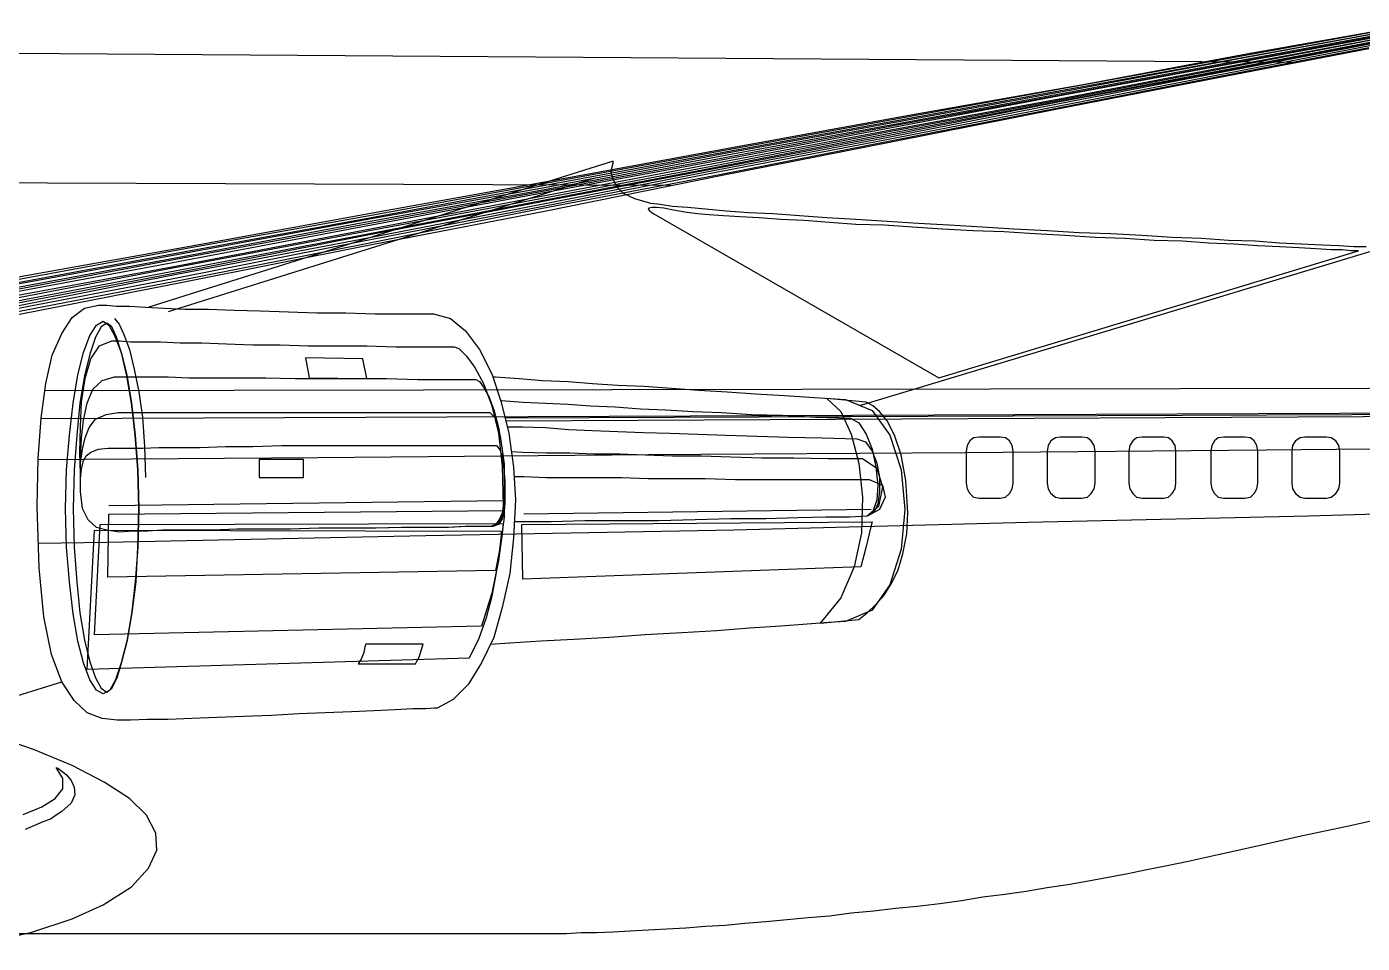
# Model space of a CAD drawing. Extents: x 526 to 2267, y -112 to 246.
# Drawn here: x 1532.9 to 1641.1, y 19.9 to 94.1 of the extents above; entities that cross this region are included whole.
import ezdxf

# ---------------------------------------------------------------- set-up
doc = ezdxf.new("R2010")
doc.units = 0
doc.header["$MEASUREMENT"] = 0
doc.layers.get('0').update_dxf_attribs({"linetype": 'CONTINUOUS'})

msp = doc.modelspace()

# ---------------------------------------------------------------- linework, layer by layer
msp.add_line((1525.89, 38.01), (1535.73, 41.06))
at = {"linetype": 'Continuous'}
for points in [[(1335.01, 93.36), (1635.81, 91.24)], [(1335.01, 93.36), (1635.81, 91.24)], [(1335.01, 93.36), (1635.81, 91.24)], [(1641.84, 93.2), (1629.49, 90.92), (1616.45, 88.48), (1602.81, 85.89), (1588.71, 83.22), (1574.22, 80.55), (1559.51, 77.8), (1544.72, 74.98), (1529.86, 72.24)], [(1641.91, 93.05), (1629.57, 90.76), (1616.53, 88.25), (1602.88, 85.73), (1588.78, 83.06), (1574.3, 80.32), (1559.59, 77.5), (1544.8, 74.68), (1529.93, 71.94)], [(1530.09, 72.47), (1544.95, 75.29), (1559.82, 78.03), (1574.53, 80.78), (1589.01, 83.44), (1603.11, 86.11), (1616.83, 88.63), (1629.87, 91.07), (1642.22, 93.36)], [(1530.09, 71.78), (1544.87, 74.6), (1559.66, 77.42), (1574.38, 80.17), (1588.78, 82.91), (1602.88, 85.66), (1616.45, 88.17), (1629.49, 90.69), (1641.84, 93.05)], [(1530.39, 72.7), (1545.25, 75.44), (1560.12, 78.26), (1574.83, 80.93), (1589.32, 83.68), (1603.49, 86.27), (1617.14, 88.78), (1630.25, 91.22), (1642.6, 93.51)], [(1530.54, 73), (1545.48, 75.75), (1560.35, 78.49), (1575.14, 81.16), (1589.62, 83.9), (1603.8, 86.5), (1617.52, 89.01), (1630.63, 91.45), (1642.98, 93.74)], [(1530.85, 73.15), (1545.71, 75.9), (1560.65, 78.64), (1575.44, 81.39), (1589.92, 84.06), (1604.11, 86.65), (1617.83, 89.16), (1630.94, 91.53), (1643.36, 93.81)], [(1531.08, 73.46), (1546.02, 76.2), (1560.96, 78.87), (1575.75, 81.62), (1590.31, 84.28), (1604.49, 86.88), (1618.21, 89.39), (1631.32, 91.75), (1643.74, 94.04)], [(1531.3, 73.69), (1546.25, 76.36), (1561.19, 79.1), (1576.05, 81.77), (1590.61, 84.44), (1604.79, 87.03), (1618.59, 89.47), (1631.7, 91.91), (1644.13, 94.12)], [(1530.24, 71.55), (1545.03, 74.38), (1559.82, 77.2), (1574.45, 80.02), (1588.86, 82.76), (1602.96, 85.51), (1616.53, 88.09), (1629.49, 90.54), (1641.84, 92.9)], [(1530.31, 71.4), (1545.1, 74.22), (1559.82, 77.12), (1574.45, 79.94), (1588.86, 82.68), (1602.88, 85.35), (1616.45, 88.02), (1629.49, 90.46), (1641.76, 92.82)], [(1530.31, 71.17), (1545.03, 74.07), (1559.82, 76.89), (1574.45, 79.71), (1588.78, 82.53), (1602.81, 85.2), (1616.38, 87.87), (1629.34, 90.38), (1641.69, 92.74)], [(1530.62, 71.02), (1545.33, 73.84), (1560.04, 76.74), (1574.6, 79.56), (1589.01, 82.38), (1602.96, 85.05), (1616.53, 87.71), (1629.41, 90.23), (1641.69, 92.59)], [(1530.77, 70.79), (1545.48, 73.61), (1560.12, 76.51), (1574.68, 79.41), (1589.01, 82.15), (1602.96, 84.89), (1616.45, 87.56), (1629.41, 90.08), (1641.61, 92.44)], [(1530.92, 70.56), (1545.64, 73.46), (1560.27, 76.36), (1574.83, 79.18), (1589.09, 82.07), (1603.04, 84.82), (1616.53, 87.49), (1629.41, 90), (1641.61, 92.36)], [(1585.05, 81.25), (1159.54, 82.84)], [(1641.38, 76.28), (1640.39, 76.28), (1639.17, 76.36), (1637.8, 76.43), (1636.12, 76.51), (1634.37, 76.59), (1632.39, 76.74), (1630.25, 76.81), (1628.04, 76.97), (1625.68, 77.04), (1623.24, 77.2), (1620.72, 77.35), (1618.13, 77.42), (1615.54, 77.58), (1612.87, 77.73), (1610.28, 77.88), (1607.61, 78.03), (1605.1, 78.19), (1602.58, 78.34), (1600.06, 78.49), (1597.7, 78.64), (1595.49, 78.79), (1593.36, 78.95), (1591.37, 79.03), (1589.54, 79.18), (1587.87, 79.33), (1586.42, 79.48), (1585.2, 79.56), (1584.21, 79.71), (1583.45, 79.79), (1582.15, 80.17), (1581.24, 80.62), (1580.7, 81.16), (1580.4, 81.77), (1580.24, 82.3), (1580.32, 82.76), (1580.4, 83.06), (1580.4, 83.22), (1542.77, 71.39)], [(1578.87, 81.85), (1544.34, 71.02)], [(1583.68, 78.95), (1606.77, 65.68), (1640.77, 75.97), (1640.62, 75.97), (1640.16, 75.97), (1639.48, 76.05), (1638.56, 76.05), (1637.34, 76.13), (1635.97, 76.2), (1634.37, 76.28), (1632.61, 76.36), (1630.71, 76.51), (1628.65, 76.59), (1626.52, 76.74), (1624.23, 76.81), (1621.87, 76.97), (1619.43, 77.04), (1616.99, 77.2), (1614.55, 77.35), (1612.03, 77.5), (1609.52, 77.58), (1607.08, 77.73), (1604.64, 77.88), (1602.35, 78.03), (1600.06, 78.11), (1597.93, 78.26), (1595.87, 78.41), (1593.97, 78.49), (1592.21, 78.64), (1590.69, 78.72), (1589.32, 78.79), (1588.17, 78.87), (1587.26, 78.95), (1586.57, 79.03), (1586.19, 79.1), (1585.27, 79.25), (1584.51, 79.41), (1583.9, 79.48), (1583.52, 79.48), (1583.29, 79.41), (1583.22, 79.33), (1583.37, 79.18), (1583.68, 78.95)], [(1600.29, 63.47), (1600.29, 63.47), (1600.45, 63.47), (1642.68, 76.2)], [(1538.7, 71.55), (1538.85, 71.55), (1539.39, 71.55), (1540.15, 71.48), (1541.21, 71.48), (1542.51, 71.4), (1544.04, 71.32), (1545.71, 71.25), (1547.62, 71.25), (1549.68, 71.17), (1551.81, 71.1), (1554.1, 71.02), (1556.38, 70.94), (1558.75, 70.94), (1561.11, 70.87), (1563.47, 70.87), (1565.84, 70.87), (1567.21, 70.49), (1568.43, 69.49), (1569.57, 67.97), (1570.56, 65.99), (1571.32, 63.7), (1571.94, 61.19), (1572.32, 58.44), (1572.47, 55.78), (1572.32, 52.72), (1572.01, 49.83), (1571.4, 47.08), (1570.72, 44.65), (1569.73, 42.59), (1568.66, 40.83), (1567.44, 39.61), (1566.14, 38.93), (1565.91, 38.93), (1565.23, 38.85), (1564.16, 38.85), (1562.71, 38.77), (1561.03, 38.7), (1559.2, 38.62), (1557.07, 38.55), (1554.94, 38.47), (1552.72, 38.32), (1550.44, 38.24), (1548.31, 38.17), (1546.25, 38.09), (1544.34, 38.01), (1542.66, 38.01), (1541.29, 37.94), (1540.22, 37.94), (1539.01, 38.09), (1537.78, 38.55), (1536.72, 39.54), (1535.73, 41.06), (1534.89, 43.27), (1534.28, 46.32), (1533.9, 50.29), (1533.74, 55.24), (1533.82, 59.13), (1534.05, 62.41), (1534.43, 65.23), (1534.96, 67.51), (1535.73, 69.27), (1536.56, 70.56), (1537.56, 71.32), (1538.7, 71.55)], [(1540, 70.49), (1540.38, 70.03), (1540.76, 69.19), (1541.21, 67.97), (1541.6, 66.37), (1541.98, 64.54), (1542.28, 62.48), (1542.43, 60.12), (1542.51, 57.6)], [(1536.03, 55.09), (1536.11, 58.21), (1536.34, 61.03), (1536.64, 63.63), (1537.02, 65.91), (1537.48, 67.74), (1538.01, 69.11), (1538.55, 69.95), (1539.08, 70.26), (1539.54, 69.95), (1540, 69.11), (1540.53, 67.74), (1540.99, 65.91), (1541.37, 63.63), (1541.67, 61.03), (1541.9, 58.21), (1541.98, 55.09), (1541.9, 51.96), (1541.67, 49.14), (1541.37, 46.55), (1540.99, 44.34), (1540.53, 42.59), (1540.07, 41.21), (1539.61, 40.38), (1539.08, 40.07), (1538.55, 40.38), (1538.01, 41.21), (1537.48, 42.59), (1537.02, 44.34), (1536.64, 46.55), (1536.34, 49.14), (1536.11, 51.96), (1536.03, 55.09)], [(1539.39, 40.22), (1539.77, 40.53), (1540.22, 41.37), (1540.6, 42.66), (1541.06, 44.42), (1541.44, 46.63), (1541.75, 49.14), (1541.9, 51.96), (1541.98, 55.09), (1541.9, 58.21), (1541.67, 61.03), (1541.37, 63.63), (1540.99, 65.84), (1540.6, 67.59), (1540.15, 68.96), (1539.77, 69.8), (1539.39, 70.11), (1538.93, 69.8), (1538.47, 68.96), (1538.01, 67.59), (1537.56, 65.84), (1537.18, 63.63), (1536.95, 61.03), (1536.72, 58.21), (1536.64, 55.09), (1536.72, 51.96), (1536.95, 49.14), (1537.18, 46.63), (1537.56, 44.42), (1538.01, 42.66), (1538.47, 41.37), (1538.93, 40.53), (1539.39, 40.22)], [(1567.51, 68.2), (1567.9, 68.05), (1568.5, 67.44), (1569.19, 66.52), (1569.88, 65.23), (1570.56, 63.4), (1571.1, 61.19), (1571.4, 58.52), (1571.48, 55.32), (1571.4, 54.71), (1571.17, 54.17), (1570.87, 53.79), (1570.49, 53.64), (1570.26, 53.64), (1569.5, 53.64), (1568.43, 53.64), (1566.91, 53.56), (1565.23, 53.56), (1563.25, 53.56), (1561.03, 53.49), (1558.82, 53.49), (1556.54, 53.49), (1554.17, 53.41), (1551.96, 53.41), (1549.9, 53.41), (1547.92, 53.33), (1546.25, 53.33), (1544.87, 53.33), (1543.88, 53.33), (1542.66, 53.26), (1541.52, 53.26), (1540.38, 53.18), (1539.39, 53.33), (1538.55, 53.56), (1537.86, 54.17), (1537.4, 55.09), (1537.25, 56.46), (1537.25, 57.91), (1537.18, 59.66), (1537.25, 61.72), (1537.33, 63.7), (1537.63, 65.61), (1538.09, 67.21), (1538.77, 68.28), (1539.77, 68.66), (1539.92, 68.66), (1540.45, 68.66), (1541.29, 68.58), (1542.36, 68.58), (1543.73, 68.58), (1545.33, 68.5), (1547.08, 68.5), (1549.07, 68.43), (1551.2, 68.35), (1553.41, 68.35), (1555.7, 68.28), (1558.06, 68.28), (1560.43, 68.28), (1562.79, 68.2), (1565.23, 68.2), (1567.51, 68.2)], [(1560.12, 67.21), (1555.47, 67.29), (1555.78, 65.68), (1560.43, 65.61), (1560.12, 67.21)], [(1748.86, 65), (1534.35, 64.62)], [(1569.27, 65.53), (1569.57, 65.38), (1569.88, 64.92), (1570.33, 64.16), (1570.72, 63.09), (1571.1, 61.64), (1571.4, 59.89), (1571.56, 57.83), (1571.56, 55.39), (1571.48, 54.78), (1571.25, 54.17), (1570.94, 53.79), (1570.49, 53.64), (1570.26, 53.64), (1569.5, 53.64), (1568.43, 53.64), (1566.91, 53.56), (1565.23, 53.56), (1563.25, 53.56), (1561.03, 53.49), (1558.82, 53.49), (1556.54, 53.49), (1554.17, 53.41), (1551.96, 53.41), (1549.9, 53.41), (1547.92, 53.33), (1546.25, 53.33), (1544.87, 53.33), (1543.88, 53.33), (1542.66, 53.26), (1541.52, 53.26), (1540.38, 53.18), (1539.39, 53.33), (1538.55, 53.56), (1537.86, 54.17), (1537.4, 55.09), (1537.25, 56.46), (1537.25, 57.76), (1537.25, 59.2), (1537.33, 60.81), (1537.48, 62.25), (1537.78, 63.63), (1538.24, 64.77), (1539.01, 65.46), (1540, 65.76), (1540.22, 65.76), (1540.76, 65.76), (1541.67, 65.76), (1542.89, 65.76), (1544.34, 65.76), (1546.02, 65.68), (1548, 65.68), (1550.06, 65.68), (1552.27, 65.68), (1554.63, 65.61), (1557.07, 65.61), (1559.59, 65.61), (1562.02, 65.61), (1564.54, 65.53), (1566.91, 65.53), (1569.27, 65.53)], [(1570.64, 65.77), (1570.87, 65.76), (1572.77, 65.61), (1574.68, 65.46), (1576.74, 65.38), (1578.72, 65.23), (1580.78, 65.08), (1582.91, 65), (1585.12, 64.84), (1587.34, 64.69), (1589.62, 64.54), (1591.91, 64.39), (1594.27, 64.24), (1596.71, 64.08), (1599.22, 63.93), (1601.36, 63.02), (1602.81, 61.03), (1603.72, 58.21), (1604.03, 55.01), (1603.72, 51.81), (1602.81, 48.91), (1601.36, 46.86), (1599.22, 45.94), (1597.85, 45.86), (1596.1, 45.71), (1593.97, 45.56), (1591.45, 45.41), (1588.78, 45.18), (1585.96, 45.03), (1582.99, 44.87), (1580.09, 44.65), (1577.2, 44.49), (1574.53, 44.34), (1572.01, 44.19), (1570.44, 44.08)], [(1571.27, 63.86), (1571.32, 63.85), (1573.08, 63.7), (1574.91, 63.63), (1576.74, 63.55), (1578.57, 63.4), (1580.55, 63.32), (1582.61, 63.17), (1584.67, 63.09), (1586.88, 62.94), (1589.16, 62.86), (1591.6, 62.71), (1594.12, 62.64), (1596.79, 62.48), (1599.61, 62.41)], [(1597.7, 64.01), (1598.84, 62.94), (1599.68, 61.11), (1600.29, 58.75), (1600.6, 56), (1600.52, 53.11), (1599.91, 50.36), (1598.84, 47.85), (1597.17, 45.79), (1600.29, 46.09), (1600.98, 46.63), (1601.67, 47.31), (1602.35, 48.07), (1602.96, 49.07), (1603.49, 50.13), (1603.87, 51.43), (1604.18, 53.03), (1604.26, 54.78), (1604.11, 57.37), (1603.72, 59.43), (1603.19, 61.03), (1602.58, 62.18), (1601.97, 62.94), (1601.44, 63.4), (1601.05, 63.63), (1600.9, 63.7), (1597.7, 64.01)], [(1534.05, 62.39), (1764.11, 63.32)], [(1570.41, 62.86), (1570.87, 62.41), (1571.25, 60.96), (1571.56, 58.67), (1571.56, 55.47), (1571.48, 54.86), (1571.32, 54.25), (1571.02, 53.79), (1570.56, 53.64), (1570.33, 53.64), (1569.57, 53.64), (1568.5, 53.64), (1566.98, 53.56), (1565.23, 53.56), (1563.25, 53.56), (1561.11, 53.49), (1558.82, 53.49), (1556.54, 53.49), (1554.25, 53.41), (1551.96, 53.41), (1549.9, 53.41), (1547.92, 53.33), (1546.25, 53.33), (1544.87, 53.33), (1543.88, 53.33), (1542.66, 53.26), (1541.52, 53.26), (1540.38, 53.18), (1539.39, 53.33), (1538.55, 53.56), (1537.86, 54.17), (1537.4, 55.09), (1537.25, 56.46), (1537.25, 57.6), (1537.25, 58.75), (1537.4, 59.89), (1537.63, 60.81), (1537.94, 61.64), (1538.47, 62.33), (1539.31, 62.71), (1540.3, 62.86), (1540.53, 62.86), (1541.06, 62.86), (1542.05, 62.86), (1543.27, 62.86), (1544.87, 62.86), (1546.63, 62.86), (1548.61, 62.86), (1550.82, 62.86), (1553.11, 62.86), (1555.55, 62.86), (1558.06, 62.86), (1560.58, 62.86), (1563.17, 62.86), (1565.61, 62.86), (1568.05, 62.86), (1570.41, 62.86)], [(1571.63, 62.43), (1736.21, 63.09)], [(1571.69, 62.2), (1764.11, 63.17)], [(1571.81, 61.72), (1573.08, 61.72), (1574.91, 61.64), (1576.81, 61.49), (1578.72, 61.42), (1580.78, 61.34), (1582.84, 61.26), (1584.97, 61.19), (1587.26, 61.11), (1589.54, 61.03), (1592.06, 60.96), (1594.57, 60.88), (1597.32, 60.81), (1600.14, 60.73)], [(1599.61, 62.41), (1600.29, 62.02), (1600.9, 61.11), (1601.36, 59.89), (1601.67, 58.44), (1601.82, 56.99), (1601.74, 55.78), (1601.44, 54.86), (1600.98, 54.48), (1599.53, 54.4), (1597.63, 54.4), (1595.34, 54.33), (1592.75, 54.25), (1589.92, 54.25), (1587.03, 54.17), (1584.06, 54.1), (1581.01, 54.1), (1578.11, 54.1), (1575.37, 54.02), (1572.77, 54.02), (1572.38, 54.02)], [(1600.14, 60.73), (1600.83, 60.5), (1601.36, 59.74), (1601.74, 58.75), (1601.97, 57.6), (1601.97, 56.46), (1601.82, 55.47), (1601.51, 54.78), (1600.98, 54.48), (1599.53, 54.4), (1597.63, 54.4), (1595.34, 54.33), (1592.75, 54.25), (1589.92, 54.25), (1587.03, 54.17), (1584.06, 54.1), (1581.01, 54.1), (1578.11, 54.1), (1575.37, 54.02), (1572.77, 54.02), (1572.38, 54.02)], [(1611.73, 55.93), (1612.18, 56), (1612.49, 56.31), (1612.72, 56.69), (1612.79, 57.15), (1612.79, 59.74), (1612.72, 60.19), (1612.49, 60.58), (1612.18, 60.81), (1611.73, 60.88), (1610.05, 60.88), (1609.59, 60.81), (1609.29, 60.58), (1609.06, 60.19), (1608.98, 59.74), (1608.98, 57.15), (1609.06, 56.69), (1609.29, 56.31), (1609.59, 56), (1610.05, 55.93), (1611.73, 55.93)], [(1618.36, 55.93), (1618.82, 56), (1619.12, 56.31), (1619.35, 56.69), (1619.43, 57.15), (1619.43, 59.74), (1619.35, 60.19), (1619.12, 60.58), (1618.82, 60.81), (1618.36, 60.88), (1616.61, 60.88), (1616.23, 60.81), (1615.84, 60.58), (1615.62, 60.19), (1615.54, 59.74), (1615.54, 57.15), (1615.62, 56.69), (1615.84, 56.31), (1616.23, 56), (1616.61, 55.93), (1618.36, 55.93)], [(1624.99, 55.93), (1625.37, 56), (1625.68, 56.31), (1625.91, 56.69), (1625.98, 57.15), (1625.98, 59.74), (1625.91, 60.19), (1625.68, 60.58), (1625.37, 60.81), (1624.99, 60.88), (1623.24, 60.88), (1622.78, 60.81), (1622.48, 60.58), (1622.25, 60.19), (1622.17, 59.74), (1622.17, 57.15), (1622.25, 56.69), (1622.48, 56.31), (1622.78, 56), (1623.24, 55.93), (1624.99, 55.93)], [(1631.55, 55.93), (1632.01, 56), (1632.31, 56.31), (1632.54, 56.69), (1632.61, 57.15), (1632.61, 59.74), (1632.54, 60.19), (1632.31, 60.58), (1632.01, 60.81), (1631.55, 60.88), (1629.87, 60.88), (1629.41, 60.81), (1629.11, 60.58), (1628.88, 60.19), (1628.8, 59.74), (1628.8, 57.15), (1628.88, 56.69), (1629.11, 56.31), (1629.41, 56), (1629.87, 55.93), (1631.55, 55.93)], [(1638.18, 55.93), (1638.56, 56), (1638.94, 56.31), (1639.17, 56.69), (1639.25, 57.15), (1639.25, 59.74), (1639.17, 60.19), (1638.94, 60.58), (1638.56, 60.81), (1638.18, 60.88), (1636.43, 60.88), (1636.05, 60.81), (1635.66, 60.58), (1635.43, 60.19), (1635.36, 59.74), (1635.36, 57.15), (1635.43, 56.69), (1635.66, 56.31), (1636.05, 56), (1636.43, 55.93), (1638.18, 55.93)], [(1656.09, 60.04), (1633.3, 59.81), (1608.91, 59.59), (1583.22, 59.43), (1556.46, 59.2), (1533.82, 59.02)], [(1570.94, 60.19), (1571.25, 59.81), (1571.48, 58.82), (1571.63, 57.37), (1571.63, 55.54), (1571.56, 54.86), (1571.4, 54.25), (1571.1, 53.79), (1570.64, 53.64), (1570.41, 53.64), (1569.65, 53.64), (1568.5, 53.64), (1567.06, 53.56), (1565.3, 53.56), (1563.32, 53.56), (1561.19, 53.49), (1558.9, 53.49), (1556.54, 53.49), (1554.25, 53.41), (1552.04, 53.41), (1549.9, 53.41), (1548, 53.33), (1546.25, 53.33), (1544.87, 53.33), (1543.88, 53.33), (1542.66, 53.26), (1541.52, 53.26), (1540.38, 53.18), (1539.39, 53.33), (1538.55, 53.56), (1537.86, 54.17), (1537.4, 55.09), (1537.25, 56.46), (1537.25, 57.53), (1537.33, 58.29), (1537.48, 58.98), (1537.71, 59.36), (1538.09, 59.66), (1538.7, 59.89), (1539.46, 59.97), (1540.53, 59.97), (1540.76, 59.97), (1541.37, 59.97), (1542.28, 59.97), (1543.58, 60.04), (1545.18, 60.04), (1546.93, 60.04), (1548.99, 60.12), (1551.2, 60.12), (1553.56, 60.19), (1556, 60.19), (1558.52, 60.19), (1561.11, 60.19), (1563.63, 60.19), (1566.14, 60.19), (1568.58, 60.19), (1570.94, 60.19)], [(1572.14, 59.7), (1573.08, 59.66), (1574.98, 59.59), (1576.89, 59.59), (1578.87, 59.51), (1580.93, 59.51), (1582.99, 59.43), (1585.2, 59.36), (1587.56, 59.36), (1589.92, 59.28), (1592.44, 59.2), (1595.03, 59.2), (1597.78, 59.13), (1600.6, 59.13)], [(1555.32, 59.05), (1551.73, 59.05), (1551.73, 57.6), (1555.32, 57.6), (1555.32, 59.05)], [(1600.6, 59.13), (1601.74, 58.37), (1602.2, 56.84), (1601.89, 55.24), (1600.98, 54.48), (1599.53, 54.4), (1597.63, 54.4), (1595.34, 54.33), (1592.75, 54.25), (1589.92, 54.25), (1587.03, 54.17), (1584.06, 54.1), (1581.01, 54.1), (1578.11, 54.1), (1575.37, 54.02), (1572.77, 54.02), (1572.38, 54.02)], [(1572.36, 57.68), (1573.15, 57.68), (1574.98, 57.6), (1576.97, 57.6), (1579.03, 57.6), (1581.08, 57.6), (1583.22, 57.53), (1585.51, 57.53), (1587.87, 57.53), (1590.31, 57.45), (1592.82, 57.45), (1595.49, 57.45), (1598.23, 57.45), (1601.13, 57.45), (1602.2, 56.99), (1602.43, 56), (1601.97, 55.01), (1600.98, 54.48), (1599.53, 54.4), (1597.63, 54.4), (1595.34, 54.33), (1592.75, 54.25), (1589.92, 54.25), (1587.03, 54.17), (1584.06, 54.1), (1581.01, 54.1), (1578.11, 54.1), (1575.37, 54.02), (1572.77, 54.02), (1572.38, 54.02)], [(1571.48, 55.7), (1539.54, 55.32)], [(1658, 55.09), (1636.73, 54.48), (1614.01, 53.95), (1590.16, 53.33), (1565.23, 52.88), (1539.39, 52.34), (1533.84, 52.25)], [(1539.46, 49.52), (1539.54, 54.63), (1571.56, 54.94), (1571.56, 54.4), (1571.4, 53.18), (1571.17, 51.58), (1570.87, 50.06), (1539.46, 49.52)], [(1601.29, 55.01), (1573.15, 54.63)], [(1568.73, 42.97), (1537.78, 42.05), (1538.39, 53.33), (1571.32, 53.26), (1571.32, 52.95), (1571.25, 52.19), (1571.1, 51.05), (1570.87, 49.6), (1570.56, 48), (1570.11, 46.24), (1569.5, 44.57), (1568.73, 42.97)], [(1569.73, 45.56), (1538.39, 44.87), (1538.85, 53.79), (1571.48, 53.87), (1571.4, 53.03), (1571.1, 50.89), (1570.56, 48.23), (1569.73, 45.56)], [(1573.08, 49.37), (1573, 53.79), (1601.36, 54.02), (1601.29, 53.72), (1601.13, 53.03), (1600.83, 51.81), (1600.45, 50.36), (1573.08, 49.37)], [(1560.35, 44.11), (1560.27, 43.88), (1560.2, 43.42), (1559.97, 42.89), (1559.74, 42.51), (1564.39, 42.51), (1564.47, 42.66), (1564.69, 43.04), (1564.85, 43.58), (1565, 44.11), (1560.35, 44.11)], [(1529.4, 19.87), (1533.29, 20.78), (1536.56, 21.85), (1539.08, 22.99), (1541.37, 24.44), (1542.74, 25.97), (1543.42, 27.42), (1543.35, 28.79), (1542.59, 30.24), (1541.21, 31.61), (1539.16, 32.91), (1536.56, 34.28), (1533.44, 35.57), (1529.86, 36.79)], [(1532.6, 30.31), (1534.12, 30.92), (1535.19, 31.61), (1535.8, 32.37), (1535.8, 33.21), (1535.27, 34.12), (1535.42, 34.05), (1535.73, 33.82), (1536.11, 33.52), (1536.49, 33.06), (1536.72, 32.53), (1536.79, 31.91), (1536.49, 31.23), (1535.73, 30.54), (1535.27, 30.24), (1534.81, 29.93), (1534.2, 29.7), (1533.52, 29.4), (1532.75, 29.09)], [(1644.81, 30.46), (1640.24, 29.4), (1636.12, 28.56), (1632.46, 27.72), (1629.41, 27.04), (1626.97, 26.5), (1625.14, 26.12), (1623.62, 25.81), (1622.09, 25.51), (1620.49, 25.21), (1618.89, 24.9), (1617.22, 24.6), (1615.54, 24.37), (1613.86, 24.06), (1612.11, 23.83), (1610.35, 23.61), (1608.6, 23.3), (1606.85, 23.07), (1605.02, 22.84), (1603.27, 22.69), (1601.51, 22.46), (1599.68, 22.31), (1597.93, 22.08), (1596.18, 21.93), (1594.5, 21.78), (1592.75, 21.62), (1591.07, 21.47), (1589.47, 21.32), (1587.87, 21.24), (1586.27, 21.09), (1584.74, 21.01), (1583.22, 20.94), (1581.77, 20.86), (1580.4, 20.78), (1579.03, 20.71), (1577.8, 20.71), (1576.59, 20.63), (1575.44, 20.63), (1574.38, 20.63), (1572.16, 20.63), (1569.73, 20.63), (1566.98, 20.63), (1564.16, 20.63), (1561.11, 20.63), (1558.06, 20.63), (1554.86, 20.63), (1551.73, 20.63), (1548.61, 20.63), (1545.56, 20.63), (1542.59, 20.63), (1539.84, 20.63), (1537.25, 20.63), (1534.89, 20.63), (1532.91, 20.63), (1531.15, 20.63)]]:
    msp.add_lwpolyline(points, dxfattribs=at)

doc.saveas('drawing.dxf')
